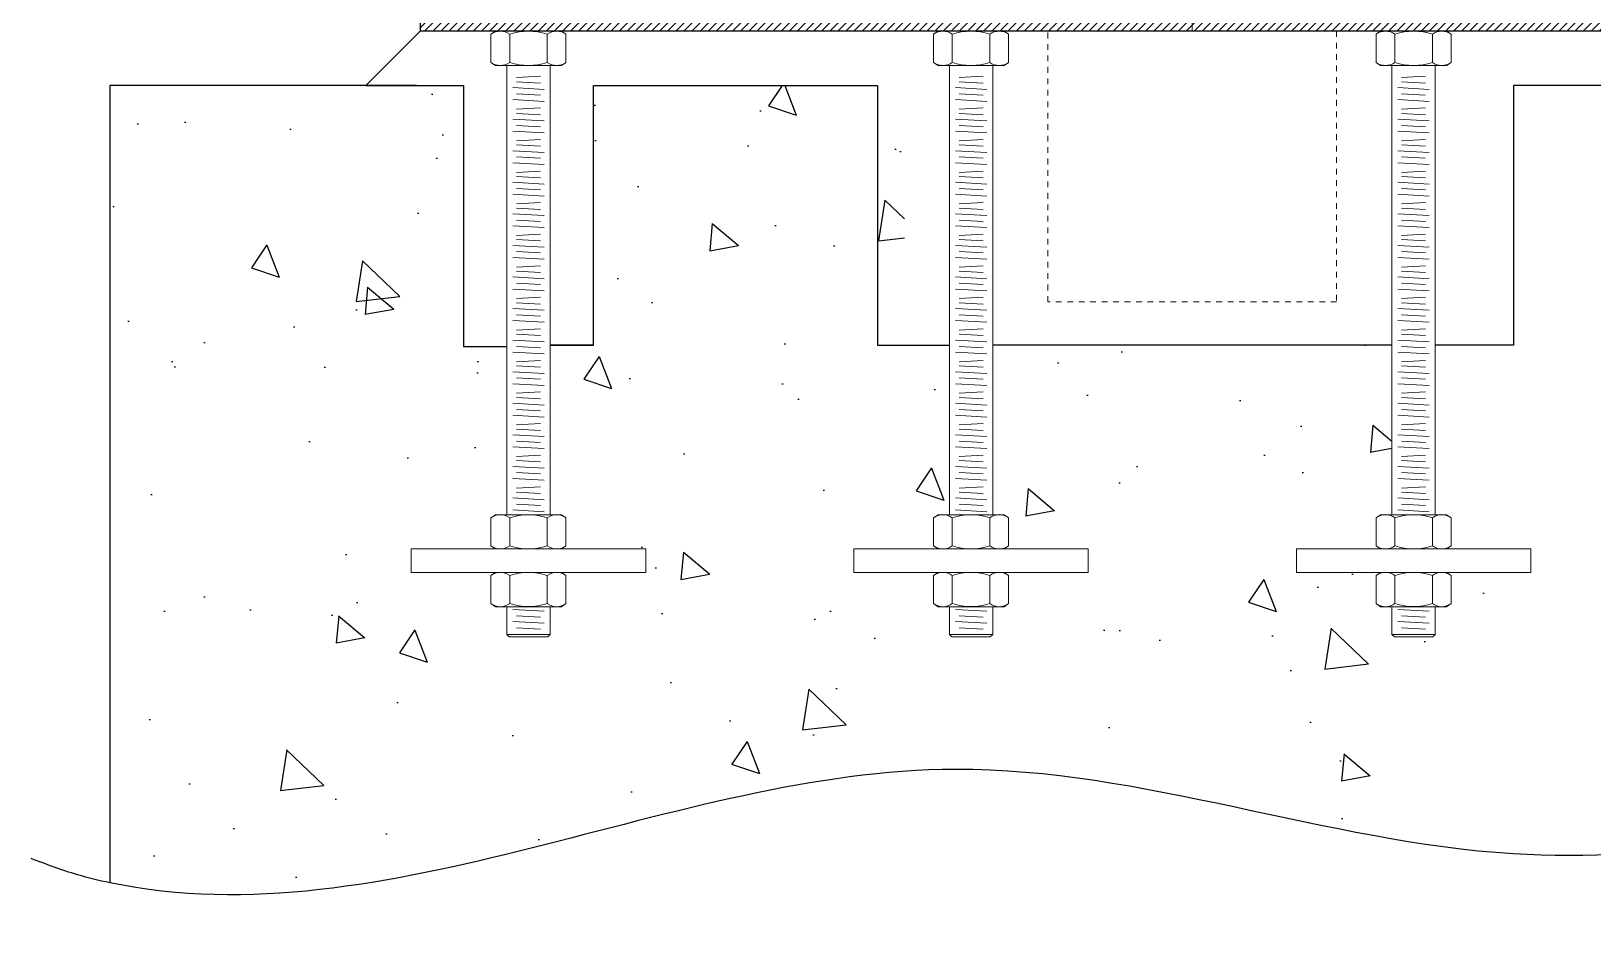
# Model space of a CAD drawing. Header units: millimetres. Extents: x -6949 to 83354, y -55091 to 16861.
# Drawn here: x 21856 to 22722, y -36413 to -35908 of the extents above; entities that cross this region are included whole.
import ezdxf

# ---------------------------------------------------------------- set-up
doc = ezdxf.new("R2010")
doc.units = ezdxf.units.MM
doc.linetypes.add('Tratto', pattern=[6.35, 3.175, -3.175])
doc.layers.add('A-DETL', color=7, linetype='Continuous', lineweight=18, true_color=0x00a600)
for name, color, linetype, lineweight in [('bulloni', 5, 'Continuous', 18), ('S-FSTN', 7, 'Continuous', 18), ('S20', 7, 'Continuous', 25), ('tratteggio', 7, 'Tratto', 15)]:
    doc.layers.add(name, color=color, linetype=linetype, lineweight=lineweight)

# ---------------------------------------------------------------- blocks, each defined once
blk = doc.blocks.new('*U113')
at = {"layer": 'bulloni'}
for p, q in [((-8.67, -0.28), (8.67, 0.69)), ((-6.67, 6.94), (6.67, 6.2)), ((-6.67, 3.17), (6.67, 3.91)), ((-8.67, -6.94), (8.67, -5.97)), ((-6.67, -3.5), (6.67, -2.75))]:
    blk.add_line(p, q, dxfattribs=at)
blk = doc.blocks.new('*U114')
at = {"color": 0, "linetype": 'ByBlock', "lineweight": -2, "transparency": 16777216}
for p in [(0, 227.5), (0, 210), (0, 192.5), (0, 175), (0, 157.5), (0, 140), (0, 122.5), (0, 105), (0, 87.5), (0, 70), (0, 52.5), (0, 35), (0, 17.5), (0, 0)]:
    blk.add_blockref('*U113', p, dxfattribs=at)
blk = doc.blocks.new('*U115')
at = {"layer": 'bulloni'}
for p, q in [((-8.67, -0.28), (8.67, 0.69)), ((-6.67, 6.94), (6.67, 6.2)), ((-6.67, 3.17), (6.67, 3.91)), ((-8.67, -6.94), (8.67, -5.97)), ((-6.67, -3.5), (6.67, -2.75))]:
    blk.add_line(p, q, dxfattribs=at)
blk = doc.blocks.new('*U116')
at = {"color": 0, "linetype": 'ByBlock', "lineweight": -2, "transparency": 16777216}
for p in [(0, 227.5), (0, 210), (0, 192.5), (0, 175), (0, 157.5), (0, 140), (0, 122.5), (0, 105), (0, 87.5), (0, 70), (0, 52.5), (0, 35), (0, 17.5), (0, 0)]:
    blk.add_blockref('*U115', p, dxfattribs=at)
blk = doc.blocks.new('*U117')
at = {"layer": 'bulloni'}
for p, q in [((-8.67, -0.28), (8.67, 0.69)), ((-6.67, 6.94), (6.67, 6.2)), ((-6.67, 3.17), (6.67, 3.91)), ((-8.67, -6.94), (8.67, -5.97)), ((-6.67, -3.5), (6.67, -2.75))]:
    blk.add_line(p, q, dxfattribs=at)
blk = doc.blocks.new('*U118')
at = {"color": 0, "linetype": 'ByBlock', "lineweight": -2, "transparency": 16777216}
for p in [(0, 227.5), (0, 210), (0, 192.5), (0, 175), (0, 157.5), (0, 140), (0, 122.5), (0, 105), (0, 87.5), (0, 70), (0, 52.5), (0, 35), (0, 17.5), (0, 0)]:
    blk.add_blockref('*U117', p, dxfattribs=at)

msp = doc.modelspace()

# ---------------------------------------------------------------- hatches: boundary and pattern name
h = msp.add_hatch()
h.set_pattern_fill('ANSI31', color=256)
h.set_pattern_definition([(45, (-2529.108, 18137.0808), (-2.24506403, 2.24506403), [])])
h.paths.add_polyline_path([(22670.5, -35888.36), (22928, -35888.36), (22928, -35908.36), (22670.5, -35908.36)])
h.paths.add_polyline_path([(22637.94, -35888.36), (22670.5, -35888.36), (22670.5, -35908.36), (22637.94, -35908.36)])
h.paths.add_polyline_path([(22552.69, -35890.54), (22552.69, -35888.36), (22637.94, -35888.36), (22637.94, -35908.36), (22552.69, -35908.36)])
h.paths.add_polyline_path([(22447.31, -35888.36), (22552.69, -35888.36), (22552.69, -35908.36), (22447.31, -35908.36)])
h.paths.add_polyline_path([(22362.06, -35888.36), (22447.31, -35888.36), (22447.31, -35908.36), (22362.06, -35908.36)])
h.paths.add_polyline_path([(22325.21, -35888.36), (22362.06, -35888.36), (22362.06, -35908.36), (22325.28, -35908.36)])
h.paths.add_polyline_path([(22072, -35888.36), (22325.21, -35888.36), (22325.28, -35908.36), (22072, -35908.36)])
at = {"true_color": 0xc7c8ca}
h = msp.add_hatch(dxfattribs=at)
h.set_pattern_fill('AR-CONC', color=9, angle=-90)
h.set_pattern_definition([(320, (-1929.11, 18678.36), (-15.9391, -182.18467), [19.05, -209.55]), (265, (-1929.1, 18678.36), (191.05685, 35.2434), [15.24, -167.6406]), (10.45144, (-1930.44, 18663.18), (175.11775, -146.94125), [16.19, -178.09024]), (316.1842, (-1878.3, 18678.36), (-42.0423, -271.079), [28.575, -314.325]), (6.63556, (-1881.8, 18655.77), (247.4261, -237.4041), [24.285, -267.1356]), (261.18415, (-1878.3, 18678.36), (247.4261, -237.4041), [22.86, -251.4597]), (291, (-1891.01, 18652.96), (-102.2652, -151.6144), [19.05, -209.55]), (236, (-1891, 18652.96), (184.18797, -61.802), [15.24, -167.64]), (341.45144, (-1899.53, 18640.33), (81.92277, -213.4164), [16.19, -178.08994]), (307.5, (-1929.11, 18678.36), (84.55504, -3.0886), [0, -165.608, 0, -170.18, 0, -168.275]), (277.5, (-1929.11, 18678.36), (100.18057, -66.81966), [0, -97.028, 0, -161.798, 0, -64.135]), (237.5, (-1929.11, 18735.003), (-5.728744, -135.590595), [0, -63.5, 0, -198.12, 0, -262.89]), (227.5, (-1929.11, 18760.4), (25.4265, -148.12918), [0, -82.55, 0, -131.572, 0, -186.69])])
edge = h.paths.add_edge_path()
edge.add_spline(control_points=[(22340.46, -36318.64), (22325.12, -36319.73), (22309.75, -36321.59), (22294.37, -36324.02)], knot_values=[825.796943, 825.796943, 825.796943, 825.796943, 872.203622, 872.203622, 872.203622, 872.203622], degree=3, periodic=0)
edge.add_spline(control_points=[(22294.37, -36324.02), (22282.02, -36325.98), (22269.65, -36328.3), (22257.28, -36330.88)], knot_values=[872.203622, 872.203622, 872.203622, 872.203622, 909.486375, 909.486375, 909.486375, 909.486375], degree=3, periodic=0)
edge.add_spline(control_points=[(22257.28, -36330.88), (22239.54, -36334.57), (22221.78, -36338.81), (22204.01, -36343.25)], knot_values=[909.486375, 909.486375, 909.486375, 909.486375, 962.984916, 962.984916, 962.984916, 962.984916], degree=3, periodic=0)
edge.add_spline(control_points=[(22204.01, -36343.25), (22176.41, -36350.16), (22148.81, -36357.58), (22121.24, -36364.31)], knot_values=[962.984916, 962.984916, 962.984916, 962.984916, 1046.126297, 1046.126297, 1046.126297, 1046.126297], degree=3, periodic=0)
edge.add_spline(control_points=[(22121.24, -36364.31), (22107.55, -36367.66), (22093.86, -36370.84), (22080.18, -36373.7)], knot_values=[1046.126297, 1046.126297, 1046.126297, 1046.126297, 1087.442343, 1087.442343, 1087.442343, 1087.442343], degree=3, periodic=0)
edge.add_spline(control_points=[(22080.18, -36373.7), (22049.73, -36380.08), (22019.34, -36384.88), (21989.08, -36386.5)], knot_values=[1087.442343, 1087.442343, 1087.442343, 1087.442343, 1179.473511, 1179.473511, 1179.473511, 1179.473511], degree=3, periodic=0)
edge.add_spline(control_points=[(21989.08, -36386.5), (21982.26, -36386.87), (21975.45, -36387.07), (21968.64, -36387.09)], knot_values=[1179.473511, 1179.473511, 1179.473511, 1179.473511, 1200.211079, 1200.211079, 1200.211079, 1200.211079], degree=3, periodic=0)
edge.add_spline(control_points=[(21968.64, -36387.09), (21959.51, -36387.12), (21950.4, -36386.82), (21941.3, -36386.16)], knot_values=[1200.211079, 1200.211079, 1200.211079, 1200.211079, 1228.018891, 1228.018891, 1228.018891, 1228.018891], degree=3, periodic=0)
edge.add_spline(control_points=[(21941.3, -36386.16), (21934.66, -36385.67), (21928.03, -36384.99), (21921.41, -36384.09)], knot_values=[1228.018891, 1228.018891, 1228.018891, 1228.018891, 1248.308585, 1248.308585, 1248.308585, 1248.308585], degree=3, periodic=0)
edge.add_spline(control_points=[(21921.41, -36384.09), (21914.26, -36383.12), (21907.13, -36381.91), (21900, -36380.42)], knot_values=[1248.308585, 1248.308585, 1248.308585, 1248.308585, 1270.197134, 1270.197134, 1270.197134, 1270.197134], degree=3, periodic=0)
edge.add_line((21900, -36380.42), (21900, -35938.36))
edge.add_line((21900, -35938.36), (22070, -35938.36))
edge.add_line((22070, -35938.36), (22096.1, -35938.36))
edge.add_line((22096.1, -35938.36), (22096.1, -36083.05))
edge.add_line((22096.1, -36083.05), (22120.1, -36083.05))
edge.add_line((22120.1, -36083.05), (22120.1, -36176.36))
edge.add_line((22120.1, -36176.36), (22113.83, -36176.36))
edge.add_line((22113.83, -36176.36), (22111.86, -36177.67))
edge.add_arc((22116.51, -36185.25), 8.9, 481.53419, 485.73785)
edge.add_line((22111.32, -36178.03), (22111.32, -36193.68))
edge.add_arc((22116.51, -36186.46), 8.9, 234.26215, 238.46581)
edge.add_line((22111.86, -36194.04), (22113.83, -36195.36))
edge.add_line((22113.83, -36195.36), (22067.1, -36195.36))
edge.add_line((22067.1, -36195.36), (22067.1, -36208.36))
edge.add_line((22067.1, -36208.36), (22113.83, -36208.36))
edge.add_line((22113.83, -36208.36), (22111.86, -36209.67))
edge.add_arc((22116.51, -36217.25), 8.9, 481.53419, 485.73785)
edge.add_line((22111.32, -36210.03), (22111.32, -36225.68))
edge.add_arc((22116.51, -36218.46), 8.9, 234.26215, 238.46581)
edge.add_line((22111.86, -36226.04), (22113.83, -36227.36))
edge.add_line((22113.83, -36227.36), (22120.1, -36227.36))
edge.add_line((22120.1, -36227.36), (22120.1, -36242.7))
edge.add_line((22120.1, -36242.7), (22121.43, -36244.03))
edge.add_line((22121.43, -36244.03), (22142.77, -36244.03))
edge.add_line((22142.77, -36244.03), (22144.1, -36242.7))
edge.add_line((22144.1, -36242.7), (22144.1, -36227.36))
edge.add_line((22144.1, -36227.36), (22150.37, -36227.36))
edge.add_line((22150.37, -36227.36), (22152.34, -36226.04))
edge.add_arc((22147.69, -36218.46), 8.9, 301.53419, 305.73785)
edge.add_line((22152.89, -36225.68), (22152.89, -36210.03))
edge.add_arc((22147.69, -36217.25), 8.9, 414.26215, 418.46581)
edge.add_line((22152.34, -36209.67), (22150.37, -36208.36))
edge.add_line((22150.37, -36208.36), (22197.1, -36208.36))
edge.add_line((22197.1, -36208.36), (22197.1, -36195.36))
edge.add_line((22197.1, -36195.36), (22150.37, -36195.36))
edge.add_line((22150.37, -36195.36), (22152.34, -36194.04))
edge.add_arc((22147.69, -36186.46), 8.9, 301.53419, 305.73785)
edge.add_line((22152.89, -36193.68), (22152.89, -36178.03))
edge.add_arc((22147.69, -36185.25), 8.9, 414.26215, 418.46581)
edge.add_line((22152.34, -36177.67), (22150.37, -36176.36))
edge.add_line((22150.37, -36176.36), (22144.1, -36176.36))
edge.add_line((22144.1, -36176.36), (22144.1, -36082.36))
edge.add_line((22144.1, -36082.36), (22168.1, -36082.36))
edge.add_line((22168.1, -36082.36), (22168.1, -35938.36))
edge.add_line((22168.1, -35938.36), (22221.75, -35938.36))
edge.add_line((22221.75, -35938.36), (22340.46, -35938.36))
edge.add_line((22340.46, -35938.36), (22340.46, -36195.36))
edge.add_line((22340.46, -36195.36), (22312.4, -36195.36))
edge.add_line((22312.4, -36195.36), (22312.4, -36208.36))
edge.add_line((22312.4, -36208.36), (22340.46, -36208.36))
edge.add_line((22340.46, -36208.36), (22340.46, -36318.64))
h.paths.add_polyline_path([(22500, -36082.36), (22580, -36082.36), (22580.18, -36082.36), (22588.13, -36082.36), (22587.95, -36082.36), (22600.22, -36082.36), (22600.22, -36116.47), (22500, -36116.47)])
h.paths.add_polyline_path([(22400.03, -36082.36), (22412.05, -36082.36), (22420, -36082.36), (22500, -36082.36), (22500, -36116.47), (22400.03, -36116.47)])
h.paths.add_polyline_path([(22325.5, -35938.36), (22325.5, -36082.36), (22365.4, -36082.36), (22365.4, -36116.47), (22325.5, -36116.47)])
h.paths.add_polyline_path([(22389.4, -36082.36), (22400.03, -36082.36), (22400.03, -36116.47), (22389.4, -36116.47)])
h.paths.add_polyline_path([(22389.4, -36116.47), (22400.03, -36116.47), (22400.03, -36176.47), (22395.83, -36176.47), (22395.67, -36176.36), (22389.4, -36176.36)])
h.paths.add_polyline_path([(22340.46, -36116.47), (22365.4, -36116.47), (22365.4, -36176.36), (22359.13, -36176.36), (22340.46, -36176.42)])
edge = h.paths.add_edge_path()
edge.add_line((22340.46, -36208.36), (22359.13, -36208.36))
edge.add_line((22359.13, -36208.36), (22357.16, -36209.67))
edge.add_arc((22361.81, -36217.25), 8.9, 481.53419, 485.73785)
edge.add_line((22356.62, -36210.03), (22356.62, -36225.68))
edge.add_arc((22361.81, -36218.46), 8.9, 234.26215, 238.46581)
edge.add_line((22357.16, -36226.04), (22359.13, -36227.36))
edge.add_line((22359.13, -36227.36), (22365.4, -36227.36))
edge.add_line((22365.4, -36227.36), (22365.4, -36236.47))
edge.add_line((22365.4, -36236.47), (22340.46, -36236.47))
edge.add_line((22340.46, -36236.47), (22340.46, -36208.36))
edge = h.paths.add_edge_path()
edge.add_line((22340.46, -36176.47), (22358.97, -36176.47))
edge.add_line((22358.97, -36176.47), (22357.16, -36177.67))
edge.add_arc((22361.81, -36185.25), 8.9, 481.53419, 485.73785)
edge.add_line((22356.62, -36178.03), (22356.62, -36193.68))
edge.add_arc((22361.81, -36186.46), 8.9, 234.26215, 238.46581)
edge.add_line((22357.16, -36194.04), (22359.13, -36195.36))
edge.add_line((22359.13, -36195.36), (22340.46, -36195.36))
edge.add_line((22340.46, -36195.36), (22340.46, -36176.47))
edge = h.paths.add_edge_path()
edge.add_line((22389.4, -36227.36), (22395.67, -36227.36))
edge.add_line((22395.67, -36227.36), (22397.64, -36226.04))
edge.add_arc((22392.99, -36218.46), 8.9, 301.53419, 305.73785)
edge.add_line((22398.19, -36225.68), (22398.19, -36210.03))
edge.add_arc((22392.99, -36217.25), 8.9, 414.26215, 418.46581)
edge.add_line((22397.64, -36209.67), (22395.67, -36208.36))
edge.add_line((22395.67, -36208.36), (22400.03, -36208.36))
edge.add_line((22400.03, -36208.36), (22400.03, -36236.47))
edge.add_line((22400.03, -36236.47), (22389.4, -36236.47))
edge.add_line((22389.4, -36236.47), (22389.4, -36227.36))
edge = h.paths.add_edge_path()
edge.add_arc((22392.99, -36185.25), 8.9, 414.26215, 418.46581)
edge.add_line((22397.64, -36177.67), (22395.83, -36176.47))
edge.add_line((22395.83, -36176.47), (22400.03, -36176.47))
edge.add_line((22400.03, -36176.47), (22400.03, -36195.36))
edge.add_line((22400.03, -36195.36), (22395.67, -36195.36))
edge.add_line((22395.67, -36195.36), (22397.64, -36194.04))
edge.add_arc((22392.99, -36186.46), 8.9, 301.53419, 305.73785)
edge.add_line((22398.19, -36193.68), (22398.19, -36178.03))
h.paths.add_polyline_path([(22400.03, -36176.47), (22500, -36176.47), (22500, -36236.47), (22400.03, -36236.47), (22400.03, -36208.36), (22442.4, -36208.36), (22442.4, -36195.36), (22400.03, -36195.36)])
h.paths.add_polyline_path([(22400.03, -36236.47), (22500, -36236.47), (22500, -36296.47), (22400.03, -36296.47)])
h.paths.add_polyline_path([(22340.46, -36236.47), (22365.4, -36236.47), (22365.4, -36242.7), (22366.73, -36244.03), (22388.07, -36244.03), (22389.4, -36242.7), (22389.4, -36236.47), (22400.03, -36236.47), (22400.03, -36296.47), (22340.46, -36296.47)])
edge = h.paths.add_edge_path()
edge.add_spline(control_points=[(22500, -36333.57), (22492.08, -36331.96), (22484.15, -36330.4), (22476.23, -36328.92)], knot_values=[664.296368, 664.296368, 664.296368, 664.296368, 688.408065, 688.408065, 688.408065, 688.408065], degree=3, periodic=0)
edge.add_spline(control_points=[(22476.12, -36328.9), (22475.95, -36328.87), (22475.78, -36328.84), (22475.61, -36328.81)], knot_values=[688.518528, 688.518528, 688.518528, 688.518528, 689.029717, 689.029717, 689.029717, 689.029717], degree=3, periodic=0)
edge.add_spline(control_points=[(22475.61, -36328.81), (22474.84, -36328.67), (22474.07, -36328.53), (22473.3, -36328.39)], knot_values=[689.029717, 689.029717, 689.029717, 689.029717, 691.375021, 691.375021, 691.375021, 691.375021], degree=3, periodic=0)
edge.add_spline(control_points=[(22468.16, -36327.46), (22469.87, -36327.76), (22471.59, -36328.07), (22473.3, -36328.38)], knot_values=[691.376862, 691.376862, 691.376862, 691.376862, 696.5953, 696.5953, 696.5953, 696.5953], degree=3, periodic=0)
edge.add_spline(control_points=[(22466.9, -36327.23), (22467.24, -36327.29), (22467.58, -36327.35), (22467.92, -36327.41)], knot_values=[696.835482, 696.835482, 696.835482, 696.835482, 697.873265, 697.873265, 697.873265, 697.873265], degree=3, periodic=0)
edge.add_spline(control_points=[(22466.9, -36327.23), (22466.26, -36327.12), (22465.62, -36327.01), (22464.98, -36326.9)], knot_values=[697.873265, 697.873265, 697.873265, 697.873265, 699.819657, 699.819657, 699.819657, 699.819657], degree=3, periodic=0)
edge.add_spline(control_points=[(22464.98, -36326.9), (22464.3, -36326.78), (22463.62, -36326.66), (22462.95, -36326.55)], knot_values=[699.819657, 699.819657, 699.819657, 699.819657, 701.876904, 701.876904, 701.876904, 701.876904], degree=3, periodic=0)
edge.add_spline(control_points=[(22461.84, -36326.36), (22462.21, -36326.42), (22462.58, -36326.48), (22462.95, -36326.55)], knot_values=[701.877181, 701.877181, 701.877181, 701.877181, 702.995756, 702.995756, 702.995756, 702.995756], degree=3, periodic=0)
edge.add_spline(control_points=[(22461.48, -36326.3), (22458.7, -36325.82), (22455.92, -36325.36), (22453.14, -36324.92)], knot_values=[703.360341, 703.360341, 703.360341, 703.360341, 711.825571, 711.825571, 711.825571, 711.825571], degree=3, periodic=0)
edge.add_spline(control_points=[(22453.14, -36324.92), (22452.24, -36324.77), (22451.34, -36324.63), (22450.45, -36324.49)], knot_values=[711.825571, 711.825571, 711.825571, 711.825571, 714.552829, 714.552829, 714.552829, 714.552829], degree=3, periodic=0)
edge.add_spline(control_points=[(22449.7, -36324.38), (22449.95, -36324.41), (22450.2, -36324.45), (22450.45, -36324.49)], knot_values=[714.552829, 714.552829, 714.552829, 714.552829, 715.3063, 715.3063, 715.3063, 715.3063], degree=3, periodic=0)
edge.add_spline(control_points=[(22449.5, -36324.34), (22439.79, -36322.84), (22430.08, -36321.52), (22420.36, -36320.46)], knot_values=[715.514872, 715.514872, 715.514872, 715.514872, 745.046589, 745.046589, 745.046589, 745.046589], degree=3, periodic=0)
edge.add_spline(control_points=[(22420.36, -36320.46), (22412.25, -36319.58), (22404.15, -36318.87), (22396.04, -36318.37)], knot_values=[745.046589, 745.046589, 745.046589, 745.046589, 769.666806, 769.666806, 769.666806, 769.666806], degree=3, periodic=0)
edge.add_spline(control_points=[(22395.32, -36318.33), (22395.51, -36318.34), (22395.71, -36318.35), (22395.9, -36318.36)], knot_values=[769.805393, 769.805393, 769.805393, 769.805393, 770.393865, 770.393865, 770.393865, 770.393865], degree=3, periodic=0)
edge.add_spline(control_points=[(22395.32, -36318.33), (22394.5, -36318.28), (22393.68, -36318.23), (22392.86, -36318.19)], knot_values=[770.393865, 770.393865, 770.393865, 770.393865, 772.885878, 772.885878, 772.885878, 772.885878], degree=3, periodic=0)
edge.add_spline(control_points=[(22392.86, -36318.19), (22390.98, -36318.09), (22389.11, -36318), (22387.24, -36317.92)], knot_values=[772.885878, 772.885878, 772.885878, 772.885878, 778.562773, 778.562773, 778.562773, 778.562773], degree=3, periodic=0)
edge.add_spline(control_points=[(22386.12, -36317.88), (22386.42, -36317.89), (22386.72, -36317.9), (22387.02, -36317.91)], knot_values=[778.782597, 778.782597, 778.782597, 778.782597, 779.693301, 779.693301, 779.693301, 779.693301], degree=3, periodic=0)
edge.add_spline(control_points=[(22386.12, -36317.88), (22384.92, -36317.83), (22383.72, -36317.79), (22382.51, -36317.75)], knot_values=[779.693301, 779.693301, 779.693301, 779.693301, 783.34374, 783.34374, 783.34374, 783.34374], degree=3, periodic=0)
edge.add_spline(control_points=[(22382.51, -36317.75), (22382.05, -36317.74), (22381.59, -36317.72), (22381.12, -36317.71)], knot_values=[783.34374, 783.34374, 783.34374, 783.34374, 784.749837, 784.749837, 784.749837, 784.749837], degree=3, periodic=0)
edge.add_spline(control_points=[(22380.68, -36317.7), (22378.09, -36317.63), (22375.49, -36317.59), (22372.89, -36317.57)], knot_values=[785.195358, 785.195358, 785.195358, 785.195358, 793.065151, 793.065151, 793.065151, 793.065151], degree=3, periodic=0)
edge.add_spline(control_points=[(22372.89, -36317.57), (22372.11, -36317.56), (22371.32, -36317.56), (22370.54, -36317.56)], knot_values=[793.065151, 793.065151, 793.065151, 793.065151, 795.445167, 795.445167, 795.445167, 795.445167], degree=3, periodic=0)
edge.add_spline(control_points=[(22340.46, -36318.64), (22349.89, -36317.97), (22359.68, -36317.58), (22369.46, -36317.56), (22369.83, -36317.56)], knot_values=[796.160982, 796.160982, 796.160982, 796.160982, 824.680178, 825.79645, 825.79645, 825.79645, 825.79645], degree=3, periodic=0)
edge.add_line((22340.46, -36318.64), (22340.46, -36296.47))
edge.add_line((22340.46, -36296.47), (22500, -36296.47))
edge.add_line((22500, -36296.47), (22500, -36333.57))
edge = h.paths.add_edge_path()
edge.add_spline(control_points=[(22600.22, -36354.26), (22597.41, -36353.75), (22594.6, -36353.22), (22591.8, -36352.69)], knot_values=[562.799759, 562.799759, 562.799759, 562.799759, 571.308931, 571.308931, 571.308931, 571.308931], degree=3, periodic=0)
edge.add_spline(control_points=[(22591.8, -36352.69), (22591.71, -36352.67), (22591.63, -36352.65), (22591.55, -36352.64)], knot_values=[571.308931, 571.308931, 571.308931, 571.308931, 571.562226, 571.562226, 571.562226, 571.562226], degree=3, periodic=0)
edge.add_spline(control_points=[(22591.55, -36352.64), (22591.23, -36352.58), (22590.91, -36352.52), (22590.59, -36352.45)], knot_values=[571.562226, 571.562226, 571.562226, 571.562226, 572.526003, 572.526003, 572.526003, 572.526003], degree=3, periodic=0)
edge.add_spline(control_points=[(22590.59, -36352.45), (22589.87, -36352.32), (22589.14, -36352.18), (22588.42, -36352.03)], knot_values=[572.526003, 572.526003, 572.526003, 572.526003, 574.727303, 574.727303, 574.727303, 574.727303], degree=3, periodic=0)
edge.add_spline(control_points=[(22587.53, -36351.86), (22587.74, -36351.9), (22587.96, -36351.95), (22588.18, -36351.99)], knot_values=[574.967643, 574.967643, 574.967643, 574.967643, 575.626919, 575.626919, 575.626919, 575.626919], degree=3, periodic=0)
edge.add_spline(control_points=[(22586.93, -36351.75), (22587.13, -36351.78), (22587.33, -36351.82), (22587.53, -36351.86)], knot_values=[575.626919, 575.626919, 575.626919, 575.626919, 576.23188, 576.23188, 576.23188, 576.23188], degree=3, periodic=0)
edge.add_spline(control_points=[(22586.4, -36351.64), (22586.58, -36351.68), (22586.75, -36351.71), (22586.93, -36351.75)], knot_values=[576.232475, 576.232475, 576.232475, 576.232475, 576.765247, 576.765247, 576.765247, 576.765247], degree=3, periodic=0)
edge.add_spline(control_points=[(22586.4, -36351.64), (22586.37, -36351.64), (22586.34, -36351.63), (22586.31, -36351.62)], knot_values=[576.765247, 576.765247, 576.765247, 576.765247, 576.860507, 576.860507, 576.860507, 576.860507], degree=3, periodic=0)
edge.add_spline(control_points=[(22586.31, -36351.62), (22585.44, -36351.45), (22584.57, -36351.28), (22583.7, -36351.11)], knot_values=[576.860507, 576.860507, 576.860507, 576.860507, 579.500337, 579.500337, 579.500337, 579.500337], degree=3, periodic=0)
edge.add_spline(control_points=[(22583.7, -36351.11), (22583.44, -36351.06), (22583.19, -36351.01), (22582.94, -36350.96)], knot_values=[579.500482, 579.500482, 579.500482, 579.500482, 580.264053, 580.264053, 580.264053, 580.264053], degree=3, periodic=0)
edge.add_spline(control_points=[(22582.94, -36350.96), (22582.88, -36350.95), (22582.83, -36350.94), (22582.77, -36350.93)], knot_values=[580.264053, 580.264053, 580.264053, 580.264053, 580.4402, 580.4402, 580.4402, 580.4402], degree=3, periodic=0)
edge.add_spline(control_points=[(22582.77, -36350.93), (22579.32, -36350.25), (22575.87, -36349.55), (22572.43, -36348.85)], knot_values=[580.4402, 580.4402, 580.4402, 580.4402, 590.899639, 590.899639, 590.899639, 590.899639], degree=3, periodic=0)
edge.add_spline(control_points=[(22572.43, -36348.85), (22572.43, -36348.85), (22572.43, -36348.85), (22572.43, -36348.85)], knot_values=[590.899639, 590.899639, 590.899639, 590.899639, 590.899857, 590.899857, 590.899857, 590.899857], degree=3, periodic=0)
edge.add_spline(control_points=[(22572.43, -36348.85), (22571.82, -36348.72), (22571.22, -36348.6), (22570.61, -36348.47)], knot_values=[590.899857, 590.899857, 590.899857, 590.899857, 592.740584, 592.740584, 592.740584, 592.740584], degree=3, periodic=0)
edge.add_spline(control_points=[(22570.61, -36348.47), (22570.61, -36348.47), (22570.61, -36348.47), (22570.61, -36348.47)], knot_values=[592.740584, 592.740584, 592.740584, 592.740584, 592.740744, 592.740744, 592.740744, 592.740744], degree=3, periodic=0)
edge.add_spline(control_points=[(22570.61, -36348.47), (22547.04, -36343.63), (22523.52, -36338.36), (22500, -36333.57)], knot_values=[592.740744, 592.740744, 592.740744, 592.740744, 664.296156, 664.296156, 664.296156, 664.296156], degree=3, periodic=0)
edge.add_line((22500, -36333.57), (22500, -36296.47))
edge.add_line((22500, -36296.47), (22600.22, -36296.47))
edge.add_line((22600.22, -36296.47), (22600.22, -36354.26))
h.paths.add_polyline_path([(22500, -36236.47), (22600.22, -36236.47), (22600.22, -36296.47), (22500, -36296.47)])
h.paths.add_polyline_path([(22600.22, -36236.47), (22610.7, -36236.47), (22610.7, -36242.7), (22612.03, -36244.03), (22633.37, -36244.03), (22634.7, -36242.7), (22634.7, -36236.47), (22662.16, -36236.47), (22662.16, -36296.47), (22600.22, -36296.47)])
edge = h.paths.add_edge_path()
edge.add_spline(control_points=[(22662.16, -36363.16), (22646.79, -36361.71), (22631.47, -36359.59), (22616.17, -36357.05)], knot_values=[500.381183, 500.381183, 500.381183, 500.381183, 546.690986, 546.690986, 546.690986, 546.690986], degree=3, periodic=0)
edge.add_spline(control_points=[(22616.17, -36357.05), (22616.14, -36357.05), (22616.11, -36357.04), (22616.09, -36357.04)], knot_values=[546.690986, 546.690986, 546.690986, 546.690986, 546.778231, 546.778231, 546.778231, 546.778231], degree=3, periodic=0)
edge.add_spline(control_points=[(22616.09, -36357.04), (22615.99, -36357.02), (22615.89, -36357.01), (22615.79, -36356.99)], knot_values=[546.778231, 546.778231, 546.778231, 546.778231, 547.072268, 547.072268, 547.072268, 547.072268], degree=3, periodic=0)
edge.add_spline(control_points=[(22615.79, -36356.99), (22615.47, -36356.94), (22615.14, -36356.88), (22614.81, -36356.83)], knot_values=[547.072268, 547.072268, 547.072268, 547.072268, 548.063775, 548.063775, 548.063775, 548.063775], degree=3, periodic=0)
edge.add_spline(control_points=[(22614.81, -36356.83), (22613.71, -36356.64), (22612.6, -36356.45), (22611.49, -36356.26)], knot_values=[548.063775, 548.063775, 548.063775, 548.063775, 551.413108, 551.413108, 551.413108, 551.413108], degree=3, periodic=0)
edge.add_spline(control_points=[(22611.49, -36356.26), (22607.73, -36355.62), (22603.97, -36354.95), (22600.22, -36354.26)], knot_values=[551.413108, 551.413108, 551.413108, 551.413108, 562.799633, 562.799633, 562.799633, 562.799633], degree=3, periodic=0)
edge.add_spline(control_points=[(22600.22, -36354.26), (22600.22, -36354.26), (22600.22, -36354.26), (22600.22, -36354.26)], knot_values=[562.799633, 562.799633, 562.799633, 562.799633, 562.799759, 562.799759, 562.799759, 562.799759], degree=3, periodic=0)
edge.add_line((22600.22, -36354.26), (22600.22, -36296.47))
edge.add_line((22600.22, -36296.47), (22662.16, -36296.47))
edge.add_line((22662.16, -36296.47), (22662.16, -36363.16))
h.paths.add_polyline_path([(22500, -36176.47), (22600.22, -36176.47), (22600.22, -36195.36), (22557.7, -36195.36), (22557.7, -36208.36), (22600.22, -36208.36), (22600.22, -36236.47), (22500, -36236.47)])
edge = h.paths.add_edge_path()
edge.add_arc((22638.29, -36217.25), 8.9, 414.26215, 418.46581)
edge.add_line((22642.94, -36209.67), (22640.97, -36208.36))
edge.add_line((22640.97, -36208.36), (22662.16, -36208.36))
edge.add_line((22662.16, -36208.36), (22662.16, -36236.47))
edge.add_line((22662.16, -36236.47), (22634.7, -36236.47))
edge.add_line((22634.7, -36236.47), (22634.7, -36227.36))
edge.add_line((22634.7, -36227.36), (22640.97, -36227.36))
edge.add_line((22640.97, -36227.36), (22642.94, -36226.04))
edge.add_arc((22638.29, -36218.46), 8.9, 301.53419, 305.73785)
edge.add_line((22643.49, -36225.68), (22643.49, -36210.03))
edge = h.paths.add_edge_path()
edge.add_arc((22638.29, -36185.25), 8.9, 414.26215, 418.46581)
edge.add_line((22642.94, -36177.67), (22641.13, -36176.47))
edge.add_line((22641.13, -36176.47), (22662.16, -36176.47))
edge.add_line((22662.16, -36176.47), (22662.16, -36195.36))
edge.add_line((22662.16, -36195.36), (22640.97, -36195.36))
edge.add_line((22640.97, -36195.36), (22642.94, -36194.04))
edge.add_arc((22638.29, -36186.46), 8.9, 301.53419, 305.73785)
edge.add_line((22643.49, -36193.68), (22643.49, -36178.03))
edge = h.paths.add_edge_path()
edge.add_line((22600.22, -36208.36), (22604.43, -36208.36))
edge.add_line((22604.43, -36208.36), (22602.46, -36209.67))
edge.add_arc((22607.11, -36217.25), 8.9, 481.53419, 485.73785)
edge.add_line((22601.92, -36210.03), (22601.92, -36225.68))
edge.add_arc((22607.11, -36218.46), 8.9, 234.26215, 238.46581)
edge.add_line((22602.46, -36226.04), (22604.43, -36227.36))
edge.add_line((22604.43, -36227.36), (22610.7, -36227.36))
edge.add_line((22610.7, -36227.36), (22610.7, -36236.47))
edge.add_line((22610.7, -36236.47), (22600.22, -36236.47))
edge.add_line((22600.22, -36236.47), (22600.22, -36208.36))
h.paths.add_polyline_path([(22600.22, -36116.47), (22610.7, -36116.47), (22610.7, -36176.36), (22604.43, -36176.36), (22600.22, -36176.36)])
h.paths.add_polyline_path([(22634.7, -36116.47), (22662.16, -36116.47), (22662.16, -36176.47), (22641.13, -36176.47), (22640.97, -36176.36), (22634.7, -36176.36)])
h.paths.add_polyline_path([(22634.7, -36082.36), (22658.7, -36082.36), (22662.16, -36082.36), (22662.16, -36116.47), (22634.7, -36116.47)])
h.paths.add_polyline_path([(22600.22, -36082.36), (22610.7, -36082.36), (22610.7, -36116.47), (22600.22, -36116.47)])
h.paths.add_polyline_path([(22500, -36116.47), (22600.22, -36116.47), (22600.22, -36176.47), (22500, -36176.47)])
h.paths.add_polyline_path([(22400.03, -36116.47), (22500, -36116.47), (22500, -36176.47), (22400.03, -36176.47)])

# ---------------------------------------------------------------- linework, layer by layer
for points in [[(22928, -35908.36), (22928, -35888.36), (22072, -35888.36), (22072, -35908.36)], [(22928, -35908.36), (22072, -35908.36)], [(22070, -35938.36), (21900, -35938.36), (21900, -36380.42)], [(22610.7, -36082.36), (22389.4, -36082.36)]]:
    msp.add_lwpolyline(points)
msp.add_spline([(23142.67, -36239.75), (22922.39, -36328.39), (22677.97, -36364.41), (22368.72, -36317.56), (21900, -36380.42), (21882.05, -36375.97), (21856.48, -36367.01)], degree=3)
at = {"layer": 'A-DETL'}
for p, q in [((22500, -35908.36), (22500, -32033.36)), ((22500, -32033.36), (22500, -35908.36))]:
    msp.add_line(p, q, dxfattribs=at)
at = {"layer": 'bulloni'}
for p, q in [((22113.83, -35908.36), (22111.32, -35910.03)), ((22111.32, -35910.03), (22111.32, -35925.68)), ((22150.37, -35908.36), (22113.83, -35908.36)), ((22121.71, -35925.68), (22121.71, -35910.03)), ((22142.49, -35910.03), (22142.49, -35925.68)), ((22150.37, -35908.36), (22152.89, -35910.03)), ((22152.89, -35910.03), (22152.89, -35925.68)), ((22359.13, -35908.36), (22356.62, -35910.03)), ((22356.62, -35910.03), (22356.62, -35925.68)), ((22395.67, -35908.36), (22359.13, -35908.36)), ((22367.01, -35925.68), (22367.01, -35910.03)), ((22387.79, -35910.03), (22387.79, -35925.68)), ((22395.67, -35908.36), (22398.19, -35910.03)), ((22398.19, -35910.03), (22398.19, -35925.68)), ((22604.43, -35908.36), (22601.92, -35910.03)), ((22601.92, -35910.03), (22601.92, -35925.68)), ((22640.97, -35908.36), (22604.43, -35908.36)), ((22612.31, -35925.68), (22612.31, -35910.03)), ((22633.09, -35910.03), (22633.09, -35925.68)), ((22640.97, -35908.36), (22643.49, -35910.03)), ((22643.49, -35910.03), (22643.49, -35925.68)), ((22113.83, -35927.36), (22111.32, -35925.68)), ((22150.37, -35927.36), (22113.83, -35927.36)), ((22120.1, -36176.36), (22120.1, -35927.36)), ((22144.1, -35927.36), (22144.1, -36176.36)), ((22150.37, -35927.36), (22152.89, -35925.68)), ((22359.13, -35927.36), (22356.62, -35925.68)), ((22395.67, -35927.36), (22359.13, -35927.36)), ((22365.4, -36176.36), (22365.4, -35927.36)), ((22389.4, -35927.36), (22389.4, -36176.36)), ((22395.67, -35927.36), (22398.19, -35925.68)), ((22604.43, -35927.36), (22601.92, -35925.68)), ((22640.97, -35927.36), (22604.43, -35927.36)), ((22610.7, -36176.36), (22610.7, -35927.36)), ((22634.7, -35927.36), (22634.7, -36176.36)), ((22640.97, -35927.36), (22643.49, -35925.68)), ((22113.83, -36176.36), (22111.32, -36178.03)), ((22111.32, -36178.03), (22111.32, -36193.68)), ((22113.83, -36176.36), (22150.37, -36176.36)), ((22121.71, -36178.03), (22121.71, -36193.68)), ((22142.49, -36193.68), (22142.49, -36178.03)), ((22150.37, -36176.36), (22152.89, -36178.03)), ((22152.89, -36178.03), (22152.89, -36193.68)), ((22359.13, -36176.36), (22356.62, -36178.03)), ((22356.62, -36178.03), (22356.62, -36193.68)), ((22359.13, -36176.36), (22395.67, -36176.36)), ((22367.01, -36178.03), (22367.01, -36193.68)), ((22387.79, -36193.68), (22387.79, -36178.03)), ((22395.67, -36176.36), (22398.19, -36178.03)), ((22398.19, -36178.03), (22398.19, -36193.68)), ((22604.43, -36176.36), (22601.92, -36178.03)), ((22601.92, -36178.03), (22601.92, -36193.68)), ((22604.43, -36176.36), (22640.97, -36176.36)), ((22612.31, -36178.03), (22612.31, -36193.68)), ((22633.09, -36193.68), (22633.09, -36178.03)), ((22640.97, -36176.36), (22643.49, -36178.03)), ((22643.49, -36178.03), (22643.49, -36193.68)), ((22113.83, -36195.36), (22111.32, -36193.68)), ((22113.83, -36195.36), (22150.37, -36195.36)), ((22150.37, -36195.36), (22152.89, -36193.68)), ((22359.13, -36195.36), (22356.62, -36193.68)), ((22359.13, -36195.36), (22395.67, -36195.36)), ((22395.67, -36195.36), (22398.19, -36193.68)), ((22604.43, -36195.36), (22601.92, -36193.68)), ((22604.43, -36195.36), (22640.97, -36195.36)), ((22640.97, -36195.36), (22643.49, -36193.68)), ((22113.83, -36208.36), (22111.32, -36210.03)), ((22111.32, -36210.03), (22111.32, -36225.68)), ((22113.83, -36208.36), (22150.37, -36208.36)), ((22121.71, -36210.03), (22121.71, -36225.68)), ((22142.49, -36225.68), (22142.49, -36210.03)), ((22150.37, -36208.36), (22152.89, -36210.03)), ((22152.89, -36210.03), (22152.89, -36225.68)), ((22359.13, -36208.36), (22356.62, -36210.03)), ((22356.62, -36210.03), (22356.62, -36225.68)), ((22359.13, -36208.36), (22395.67, -36208.36)), ((22367.01, -36210.03), (22367.01, -36225.68)), ((22387.79, -36225.68), (22387.79, -36210.03)), ((22395.67, -36208.36), (22398.19, -36210.03)), ((22398.19, -36210.03), (22398.19, -36225.68)), ((22604.43, -36208.36), (22601.92, -36210.03)), ((22601.92, -36210.03), (22601.92, -36225.68)), ((22604.43, -36208.36), (22640.97, -36208.36)), ((22612.31, -36210.03), (22612.31, -36225.68)), ((22633.09, -36225.68), (22633.09, -36210.03)), ((22640.97, -36208.36), (22643.49, -36210.03)), ((22643.49, -36210.03), (22643.49, -36225.68)), ((22113.83, -36227.36), (22111.32, -36225.68)), ((22113.83, -36227.36), (22150.37, -36227.36)), ((22120.1, -36242.7), (22120.1, -36227.36)), ((22140.77, -36229.92), (22123.43, -36228.95)), ((22144.1, -36242.7), (22144.1, -36227.36)), ((22150.37, -36227.36), (22152.89, -36225.68)), ((22359.13, -36227.36), (22356.62, -36225.68)), ((22359.13, -36227.36), (22395.67, -36227.36)), ((22365.4, -36242.7), (22365.4, -36227.36)), ((22386.07, -36229.92), (22368.73, -36228.95)), ((22389.4, -36242.7), (22389.4, -36227.36)), ((22395.67, -36227.36), (22398.19, -36225.68)), ((22604.43, -36227.36), (22601.92, -36225.68)), ((22604.43, -36227.36), (22640.97, -36227.36)), ((22610.7, -36242.7), (22610.7, -36227.36)), ((22631.37, -36229.92), (22614.03, -36228.95)), ((22634.7, -36242.7), (22634.7, -36227.36)), ((22640.97, -36227.36), (22643.49, -36225.68)), ((22140.77, -36236.59), (22123.43, -36235.62)), ((22138.77, -36233.14), (22125.43, -36232.4)), ((22138.77, -36239.81), (22125.43, -36239.06)), ((22386.07, -36236.59), (22368.73, -36235.62)), ((22384.07, -36233.14), (22370.73, -36232.4)), ((22384.07, -36239.81), (22370.73, -36239.06)), ((22631.37, -36236.59), (22614.03, -36235.62)), ((22629.37, -36233.14), (22616.03, -36232.4)), ((22629.37, -36239.81), (22616.03, -36239.06)), ((22120.1, -36242.7), (22121.43, -36244.03)), ((22120.1, -36242.7), (22144.1, -36242.7)), ((22121.43, -36244.03), (22142.77, -36244.03)), ((22142.77, -36244.03), (22144.1, -36242.7)), ((22365.4, -36242.7), (22366.73, -36244.03)), ((22365.4, -36242.7), (22389.4, -36242.7)), ((22366.73, -36244.03), (22388.07, -36244.03)), ((22388.07, -36244.03), (22389.4, -36242.7)), ((22610.7, -36242.7), (22612.03, -36244.03)), ((22610.7, -36242.7), (22634.7, -36242.7)), ((22612.03, -36244.03), (22633.37, -36244.03)), ((22633.37, -36244.03), (22634.7, -36242.7))]:
    msp.add_line(p, q, dxfattribs=at)
for points in [[(22197.1, -36195.36), (22067.1, -36195.36), (22067.1, -36208.36), (22197.1, -36208.36), (22197.1, -36195.36)], [(22442.4, -36195.36), (22312.4, -36195.36), (22312.4, -36208.36), (22442.4, -36208.36), (22442.4, -36195.36)], [(22687.7, -36195.36), (22557.7, -36195.36), (22557.7, -36208.36), (22687.7, -36208.36), (22687.7, -36195.36)]]:
    msp.add_lwpolyline(points, dxfattribs=at)
for centre, radius, start, end in [((22116.51, -35917.25), 8.9, 54.26215, 125.73785), ((22132.1, -35941.43), 33.07, 71.68582, 108.31418), ((22147.69, -35917.25), 8.9, 54.26215, 125.73785), ((22361.81, -35917.25), 8.9, 54.26215, 125.73785), ((22377.4, -35941.43), 33.07, 71.68582, 108.31418), ((22392.99, -35917.25), 8.9, 54.26215, 125.73785), ((22607.11, -35917.25), 8.9, 54.26215, 125.73785), ((22622.7, -35941.43), 33.07, 71.68582, 108.31418), ((22638.29, -35917.25), 8.9, 54.26215, 125.73785), ((22116.51, -35918.46), 8.9, 234.26215, 305.73785), ((22132.1, -35894.28), 33.07, 251.68582, 288.31418), ((22147.69, -35918.46), 8.9, 234.26215, 305.73785), ((22361.81, -35918.46), 8.9, 234.26215, 305.73785), ((22377.4, -35894.28), 33.07, 251.68582, 288.31418), ((22392.99, -35918.46), 8.9, 234.26215, 305.73785), ((22607.11, -35918.46), 8.9, 234.26215, 305.73785), ((22622.7, -35894.28), 33.07, 251.68582, 288.31418), ((22638.29, -35918.46), 8.9, 234.26215, 305.73785), ((22116.51, -36185.25), 8.9, 54.26215, 125.73785), ((22132.1, -36209.43), 33.07, 71.68582, 108.31418), ((22147.69, -36185.25), 8.9, 54.26215, 125.73785), ((22361.81, -36185.25), 8.9, 54.26215, 125.73785), ((22377.4, -36209.43), 33.07, 71.68582, 108.31418), ((22392.99, -36185.25), 8.9, 54.26215, 125.73785), ((22607.11, -36185.25), 8.9, 54.26215, 125.73785), ((22622.7, -36209.43), 33.07, 71.68582, 108.31418), ((22638.29, -36185.25), 8.9, 54.26215, 125.73785), ((22116.51, -36186.46), 8.9, 234.26215, 305.73785), ((22132.1, -36162.28), 33.07, 251.68582, 288.31418), ((22147.69, -36186.46), 8.9, 234.26215, 305.73785), ((22361.81, -36186.46), 8.9, 234.26215, 305.73785), ((22377.4, -36162.28), 33.07, 251.68582, 288.31418), ((22392.99, -36186.46), 8.9, 234.26215, 305.73785), ((22607.11, -36186.46), 8.9, 234.26215, 305.73785), ((22622.7, -36162.28), 33.07, 251.68582, 288.31418), ((22638.29, -36186.46), 8.9, 234.26215, 305.73785), ((22116.51, -36217.25), 8.9, 54.26215, 125.73785), ((22132.1, -36241.43), 33.07, 71.68582, 108.31418), ((22147.69, -36217.25), 8.9, 54.26215, 125.73785), ((22361.81, -36217.25), 8.9, 54.26215, 125.73785), ((22377.4, -36241.43), 33.07, 71.68582, 108.31418), ((22392.99, -36217.25), 8.9, 54.26215, 125.73785), ((22607.11, -36217.25), 8.9, 54.26215, 125.73785), ((22622.7, -36241.43), 33.07, 71.68582, 108.31418), ((22638.29, -36217.25), 8.9, 54.26215, 125.73785), ((22116.51, -36218.46), 8.9, 234.26215, 305.73785), ((22132.1, -36194.28), 33.07, 251.68582, 288.31418), ((22147.69, -36218.46), 8.9, 234.26215, 305.73785), ((22361.81, -36218.46), 8.9, 234.26215, 305.73785), ((22377.4, -36194.28), 33.07, 251.68582, 288.31418), ((22392.99, -36218.46), 8.9, 234.26215, 305.73785), ((22607.11, -36218.46), 8.9, 234.26215, 305.73785), ((22622.7, -36194.28), 33.07, 251.68582, 288.31418), ((22638.29, -36218.46), 8.9, 234.26215, 305.73785)]:
    msp.add_arc(centre, radius, start, end, dxfattribs=at)
at = {"layer": 'S-FSTN'}
msp.add_lwpolyline([(22928.03, -35888.36), (22928.03, -35888.36), (22928.03, -35888.36), (22071.97, -35888.36), (22071.97, -35908.36), (22928.03, -35908.36), (22928.03, -35908.36), (22928.03, -35888.36)], dxfattribs=at)
at = {"layer": 'S20'}
for points in [[(22072, -35908.36), (22042, -35938.36), (22042, -35938.36), (22042, -35938.36), (22096.1, -35938.36), (22096.1, -36083.05), (22120.1, -36083.05)], [(22168.1, -36082.36), (22168.1, -35938.36), (22221.75, -35938.36), (22325.5, -35938.36), (22325.5, -36082.36), (22365.4, -36082.36), (22365.4, -36082.36)], [(22832, -36082.36), (22832, -35938.36), (22778.25, -35938.36), (22678.02, -35938.36), (22678.02, -36082.36), (22634.7, -36082.36), (22634.7, -36082.36)]]:
    msp.add_lwpolyline(points, dxfattribs=at)
msp.add_lwpolyline([(22168.1, -36082.36), (22144.1, -36082.36)], close=True, dxfattribs=at)
at = {"layer": 'tratteggio'}
msp.add_lwpolyline([(22580, -35908.36), (22580, -36058.36), (22420, -36058.36), (22420, -35908.36)], dxfattribs=at)

# ---------------------------------------------------------------- block references
at = {"xscale": -1}
for name, p in [('*U114', (22132.1, -36167.79)), ('*U116', (22377.4, -36167.79)), ('*U118', (22622.7, -36167.79))]:
    msp.add_blockref(name, p, dxfattribs=at)

doc.saveas('drawing.dxf')
